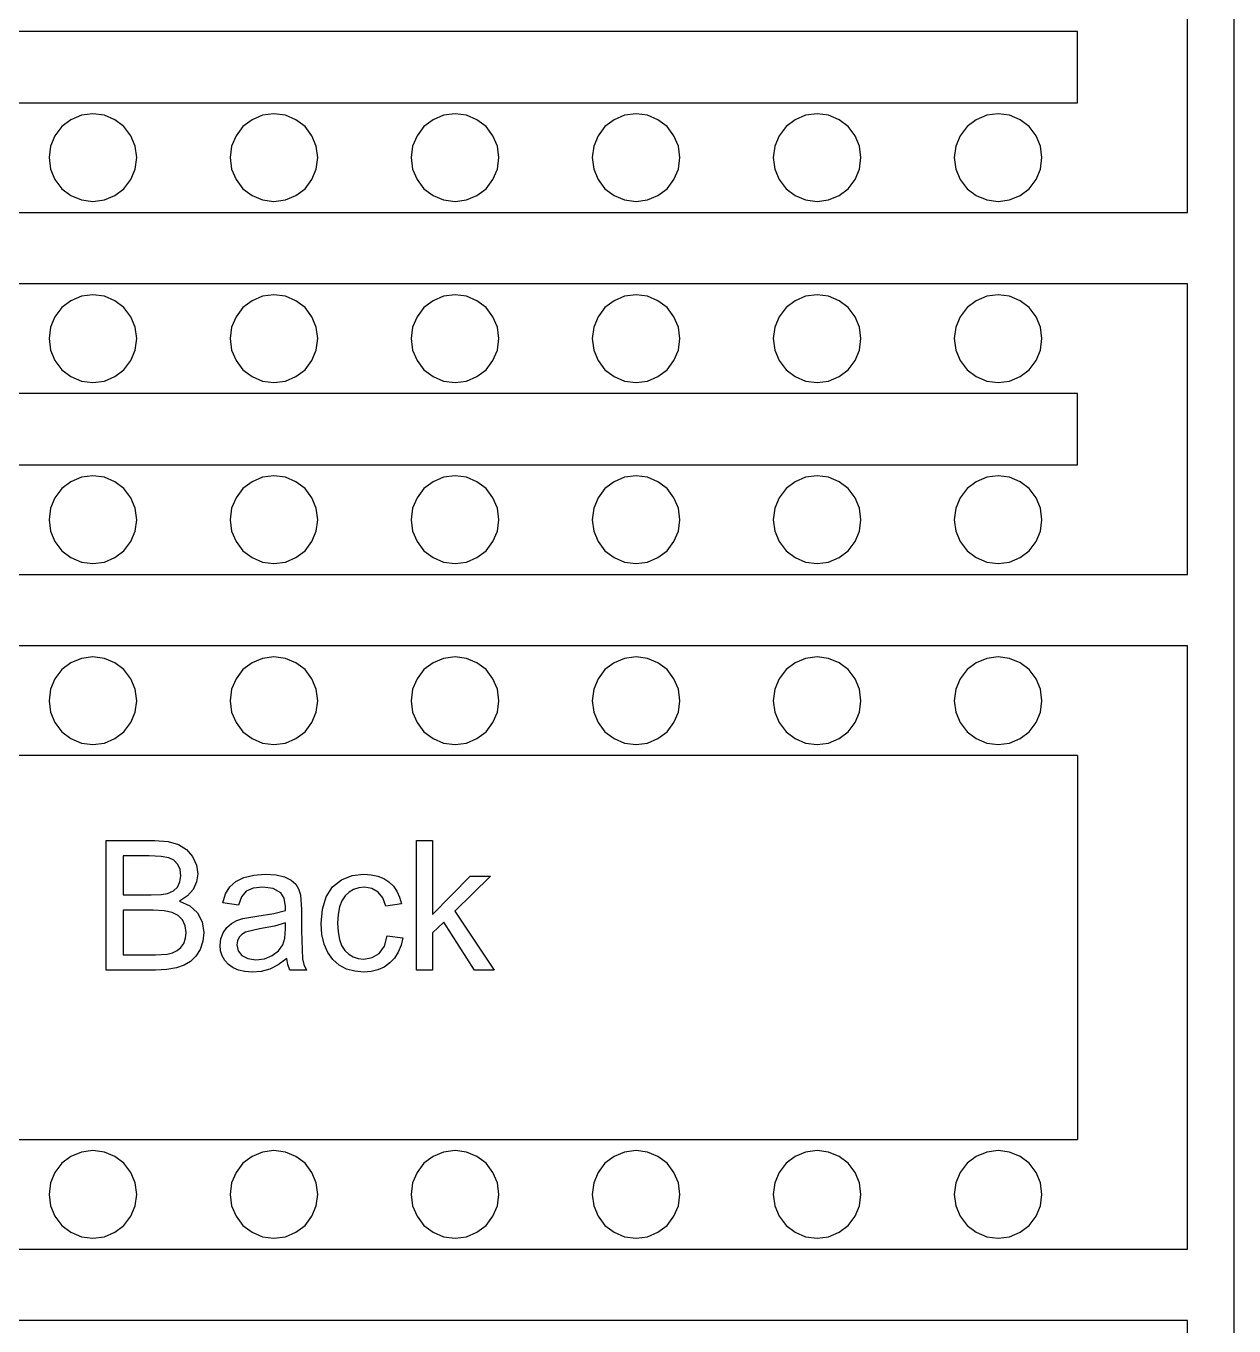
# Model space of a CAD drawing. Header units: metres. Extents: x 20 to 460, y 20 to 440.
# Drawn here: x 349.9 to 460, y 195.5 to 314 of the extents above; entities that cross this region are included whole.
import ezdxf

# ---------------------------------------------------------------- set-up
doc = ezdxf.new("R2010")
doc.units = ezdxf.units.M

msp = doc.modelspace()

# ---------------------------------------------------------------- linework, layer by layer
at = {"layer": 'Back#1'}
for p, q in [((357.21, 227.95, 0.06), (357.21, 239.75, 0.06)), ((357.21, 239.75, 0.06), (361.63, 239.75, 0.06)), ((361.63, 239.75, 0.06), (362.85, 239.66, 0.06)), ((362.85, 239.66, 0.06), (363.8, 239.39, 0.06)), ((363.8, 239.39, 0.06), (364.53, 238.93, 0.06)), ((385.5, 227.95, 0.06), (385.5, 239.75, 0.06)), ((385.5, 239.75, 0.06), (386.95, 239.75, 0.06)), ((386.95, 239.75, 0.06), (386.95, 233.02, 0.06)), ((361.13, 238.35, 0.06), (358.77, 238.35, 0.06)), ((358.77, 238.35, 0.06), (358.77, 234.79, 0.06)), ((362.21, 238.31, 0.06), (361.13, 238.35, 0.06)), ((362.92, 238.19, 0.06), (362.21, 238.31, 0.06)), ((363.38, 237.95, 0.06), (362.92, 238.19, 0.06)), ((364.53, 238.93, 0.06), (365.08, 238.29, 0.06)), ((365.08, 238.29, 0.06), (365.43, 237.52, 0.06)), ((363.73, 237.58, 0.06), (363.38, 237.95, 0.06)), ((363.94, 237.1, 0.06), (363.73, 237.58, 0.06)), ((364.01, 236.54, 0.06), (363.94, 237.1, 0.06)), ((365.43, 237.52, 0.06), (365.55, 236.73, 0.06)), ((363.71, 235.51, 0.06), (363.93, 235.98, 0.06)), ((363.93, 235.98, 0.06), (364.01, 236.54, 0.06)), ((365.44, 235.99, 0.06), (365.13, 235.3, 0.06)), ((365.55, 236.73, 0.06), (365.44, 235.99, 0.06)), ((368.47, 235.52, 0.06), (369.02, 236.02, 0.06)), ((369.02, 236.02, 0.06), (369.75, 236.39, 0.06)), ((369.75, 236.39, 0.06), (370.66, 236.61, 0.06)), ((370.66, 236.61, 0.06), (371.69, 236.69, 0.06)), ((371.69, 236.69, 0.06), (372.69, 236.62, 0.06)), ((372.69, 236.62, 0.06), (373.47, 236.43, 0.06)), ((373.47, 236.43, 0.06), (374.07, 236.14, 0.06)), ((374.07, 236.14, 0.06), (374.48, 235.78, 0.06)), ((377.84, 235.52, 0.06), (378.66, 236.17, 0.06)), ((378.66, 236.17, 0.06), (379.64, 236.56, 0.06)), ((379.64, 236.56, 0.06), (380.7, 236.69, 0.06)), ((380.7, 236.69, 0.06), (381.36, 236.64, 0.06)), ((381.36, 236.64, 0.06), (381.97, 236.51, 0.06)), ((381.97, 236.51, 0.06), (382.5, 236.29, 0.06)), ((382.5, 236.29, 0.06), (382.98, 235.98, 0.06)), ((382.98, 235.98, 0.06), (383.38, 235.59, 0.06)), ((386.95, 233.02, 0.06), (390.37, 236.49, 0.06)), ((392.25, 236.49, 0.06), (388.98, 233.32, 0.06)), ((390.37, 236.49, 0.06), (392.25, 236.49, 0.06)), ((358.77, 234.79, 0.06), (361.32, 234.79, 0.06)), ((361.32, 234.79, 0.06), (362.21, 234.82, 0.06)), ((362.21, 234.82, 0.06), (362.81, 234.93, 0.06)), ((362.81, 234.93, 0.06), (363.33, 235.16, 0.06)), ((363.33, 235.16, 0.06), (363.71, 235.51, 0.06)), ((364.62, 234.7, 0.06), (363.9, 234.22, 0.06)), ((365.13, 235.3, 0.06), (364.62, 234.7, 0.06)), ((367.84, 234.06, 0.06), (368.09, 234.88, 0.06)), ((368.09, 234.88, 0.06), (368.47, 235.52, 0.06)), ((369.55, 234.63, 0.06), (369.26, 233.86, 0.06)), ((369.98, 235.13, 0.06), (369.55, 234.63, 0.06)), ((370.6, 235.4, 0.06), (369.98, 235.13, 0.06)), ((371.48, 235.49, 0.06), (370.6, 235.4, 0.06)), ((372.44, 235.37, 0.06), (371.48, 235.49, 0.06)), ((373.13, 235, 0.06), (372.44, 235.37, 0.06)), ((373.44, 234.5, 0.06), (373.13, 235, 0.06)), ((374.48, 235.78, 0.06), (374.75, 235.34, 0.06)), ((374.75, 235.34, 0.06), (374.93, 234.8, 0.06)), ((374.93, 234.8, 0.06), (375, 233.46, 0.06)), ((377.26, 234.61, 0.06), (377.84, 235.52, 0.06)), ((378.98, 234.71, 0.06), (378.68, 234.26, 0.06)), ((379.35, 235.06, 0.06), (378.98, 234.71, 0.06)), ((379.76, 235.3, 0.06), (379.35, 235.06, 0.06)), ((380.23, 235.45, 0.06), (379.76, 235.3, 0.06)), ((380.76, 235.5, 0.06), (380.23, 235.45, 0.06)), ((381.43, 235.39, 0.06), (380.76, 235.5, 0.06)), ((381.99, 235.06, 0.06), (381.43, 235.39, 0.06)), ((382.43, 234.52, 0.06), (381.99, 235.06, 0.06)), ((383.38, 235.59, 0.06), (383.7, 235.13, 0.06)), ((383.7, 235.13, 0.06), (383.95, 234.59, 0.06)), ((363.9, 234.22, 0.06), (364.84, 233.8, 0.06)), ((364.84, 233.8, 0.06), (365.54, 233.15, 0.06)), ((369.26, 233.86, 0.06), (367.84, 234.06, 0.06)), ((373.55, 233.75, 0.06), (373.44, 234.5, 0.06)), ((373.54, 233.37, 0.06), (373.55, 233.75, 0.06)), ((375, 233.46, 0.06), (375, 231.53, 0.06)), ((376.8, 232.19, 0.06), (376.92, 233.49, 0.06)), ((376.92, 233.49, 0.06), (377.26, 234.61, 0.06)), ((378.46, 233.7, 0.06), (378.34, 233.02, 0.06)), ((378.68, 234.26, 0.06), (378.46, 233.7, 0.06)), ((382.7, 233.77, 0.06), (382.43, 234.52, 0.06)), ((384.11, 233.98, 0.06), (382.7, 233.77, 0.06)), ((383.95, 234.59, 0.06), (384.11, 233.98, 0.06)), ((361.5, 233.4, 0.06), (358.77, 233.4, 0.06)), ((358.77, 233.4, 0.06), (358.77, 229.34, 0.06)), ((362.49, 233.35, 0.06), (361.5, 233.4, 0.06)), ((363.22, 233.2, 0.06), (362.49, 233.35, 0.06)), ((363.76, 232.93, 0.06), (363.22, 233.2, 0.06)), ((364.16, 232.51, 0.06), (363.76, 232.93, 0.06)), ((364.41, 231.98, 0.06), (364.16, 232.51, 0.06)), ((365.54, 233.15, 0.06), (365.97, 232.33, 0.06)), ((365.97, 232.33, 0.06), (366.12, 231.37, 0.06)), ((368.62, 232.18, 0.06), (369.12, 232.46, 0.06)), ((369.12, 232.46, 0.06), (369.67, 232.66, 0.06)), ((369.67, 232.66, 0.06), (370.95, 232.87, 0.06)), ((370.95, 232.87, 0.06), (372.48, 233.1, 0.06)), ((372.48, 233.1, 0.06), (373.54, 233.37, 0.06)), ((378.34, 233.02, 0.06), (378.29, 232.23, 0.06)), ((387.97, 232.32, 0.06), (386.95, 231.34, 0.06)), ((390.79, 227.95, 0.06), (387.97, 232.32, 0.06)), ((388.98, 233.32, 0.06), (392.58, 227.95, 0.06)), ((364.5, 231.37, 0.06), (364.41, 231.98, 0.06)), ((364.44, 230.84, 0.06), (364.5, 231.37, 0.06)), ((366.12, 231.37, 0.06), (366.03, 230.57, 0.06)), ((367.66, 230.8, 0.06), (367.88, 231.35, 0.06)), ((367.88, 231.35, 0.06), (368.21, 231.82, 0.06)), ((368.21, 231.82, 0.06), (368.62, 232.18, 0.06)), ((369.58, 231.2, 0.06), (369.34, 230.93, 0.06)), ((369.91, 231.4, 0.06), (369.58, 231.2, 0.06)), ((371.17, 231.69, 0.06), (369.91, 231.4, 0.06)), ((372.55, 231.94, 0.06), (371.17, 231.69, 0.06)), ((373.54, 232.24, 0.06), (372.55, 231.94, 0.06)), ((373.48, 230.86, 0.06), (373.54, 231.71, 0.06)), ((373.54, 231.71, 0.06), (373.54, 232.24, 0.06)), ((375, 231.53, 0.06), (375.09, 228.97, 0.06)), ((376.87, 231.18, 0.06), (376.8, 232.19, 0.06)), ((377.07, 230.3, 0.06), (376.87, 231.18, 0.06)), ((378.29, 232.23, 0.06), (378.34, 231.43, 0.06)), ((378.34, 231.43, 0.06), (378.46, 230.74, 0.06)), ((382.57, 230.13, 0.06), (382.82, 231.08, 0.06)), ((382.82, 231.08, 0.06), (384.25, 230.89, 0.06)), ((386.95, 231.34, 0.06), (386.95, 227.95, 0.06)), ((363.67, 229.72, 0.06), (364, 229.99, 0.06)), ((364, 229.99, 0.06), (364.27, 230.37, 0.06)), ((364.27, 230.37, 0.06), (364.44, 230.84, 0.06)), ((366.03, 230.57, 0.06), (365.77, 229.83, 0.06)), ((367.59, 230.2, 0.06), (367.66, 230.8, 0.06)), ((367.64, 229.69, 0.06), (367.59, 230.2, 0.06)), ((369.19, 230.6, 0.06), (369.13, 230.24, 0.06)), ((369.13, 230.24, 0.06), (369.24, 229.71, 0.06)), ((369.34, 230.93, 0.06), (369.19, 230.6, 0.06)), ((372.91, 229.69, 0.06), (373.3, 230.26, 0.06)), ((373.3, 230.26, 0.06), (373.48, 230.86, 0.06)), ((377.4, 229.54, 0.06), (377.07, 230.3, 0.06)), ((378.46, 230.74, 0.06), (378.66, 230.18, 0.06)), ((378.66, 230.18, 0.06), (378.95, 229.73, 0.06)), ((382.1, 229.47, 0.06), (382.57, 230.13, 0.06)), ((384.09, 230.2, 0.06), (383.83, 229.58, 0.06)), ((384.25, 230.89, 0.06), (384.09, 230.2, 0.06)), ((358.77, 229.34, 0.06), (361.71, 229.34, 0.06)), ((361.71, 229.34, 0.06), (362.77, 229.4, 0.06)), ((362.77, 229.4, 0.06), (363.26, 229.52, 0.06)), ((363.26, 229.52, 0.06), (363.67, 229.72, 0.06)), ((364.9, 228.73, 0.06), (364.32, 228.39, 0.06)), ((365.38, 229.2, 0.06), (364.9, 228.73, 0.06)), ((365.77, 229.83, 0.06), (365.38, 229.2, 0.06)), ((367.78, 229.23, 0.06), (367.64, 229.69, 0.06)), ((368.02, 228.81, 0.06), (367.78, 229.23, 0.06)), ((368.35, 228.44, 0.06), (368.02, 228.81, 0.06)), ((369.24, 229.71, 0.06), (369.57, 229.28, 0.06)), ((369.57, 229.28, 0.06), (370.11, 228.99, 0.06)), ((370.11, 228.99, 0.06), (370.86, 228.89, 0.06)), ((370.86, 228.89, 0.06), (371.65, 228.98, 0.06)), ((371.65, 228.98, 0.06), (372.35, 229.26, 0.06)), ((372.35, 229.26, 0.06), (372.91, 229.69, 0.06)), ((373.66, 229, 0.06), (372.87, 228.42, 0.06)), ((373.76, 228.44, 0.06), (373.66, 229, 0.06)), ((375.09, 228.97, 0.06), (375.23, 228.45, 0.06)), ((377.87, 228.9, 0.06), (377.4, 229.54, 0.06)), ((378.45, 228.4, 0.06), (377.87, 228.9, 0.06)), ((378.95, 229.73, 0.06), (379.31, 229.38, 0.06)), ((379.31, 229.38, 0.06), (379.71, 229.14, 0.06)), ((379.71, 229.14, 0.06), (380.17, 228.99, 0.06)), ((380.17, 228.99, 0.06), (380.68, 228.95, 0.06)), ((380.68, 228.95, 0.06), (381.46, 229.08, 0.06)), ((381.46, 229.08, 0.06), (382.1, 229.47, 0.06)), ((383.49, 229.04, 0.06), (383.05, 228.59, 0.06)), ((383.83, 229.58, 0.06), (383.49, 229.04, 0.06)), ((361.71, 227.95, 0.06), (357.21, 227.95, 0.06)), ((362.75, 228, 0.06), (361.71, 227.95, 0.06)), ((363.61, 228.14, 0.06), (362.75, 228, 0.06)), ((364.32, 228.39, 0.06), (363.61, 228.14, 0.06)), ((368.77, 228.14, 0.06), (368.35, 228.44, 0.06)), ((369.27, 227.93, 0.06), (368.77, 228.14, 0.06)), ((369.85, 227.8, 0.06), (369.27, 227.93, 0.06)), ((370.51, 227.75, 0.06), (369.85, 227.8, 0.06)), ((371.34, 227.82, 0.06), (370.51, 227.75, 0.06)), ((372.11, 228.04, 0.06), (371.34, 227.82, 0.06)), ((372.87, 228.42, 0.06), (372.11, 228.04, 0.06)), ((373.95, 227.95, 0.06), (373.76, 228.44, 0.06)), ((375.46, 227.95, 0.06), (373.95, 227.95, 0.06)), ((375.23, 228.45, 0.06), (375.46, 227.95, 0.06)), ((379.11, 228.04, 0.06), (378.45, 228.4, 0.06)), ((379.86, 227.83, 0.06), (379.11, 228.04, 0.06)), ((380.69, 227.75, 0.06), (379.86, 227.83, 0.06)), ((381.36, 227.81, 0.06), (380.69, 227.75, 0.06)), ((381.98, 227.96, 0.06), (381.36, 227.81, 0.06)), ((382.55, 228.22, 0.06), (381.98, 227.96, 0.06)), ((383.05, 228.59, 0.06), (382.55, 228.22, 0.06)), ((386.95, 227.95, 0.06), (385.5, 227.95, 0.06)), ((392.58, 227.95, 0.06), (390.79, 227.95, 0.06))]:
    msp.add_line(p, q, dxfattribs=at)
at = {"layer": 'Layer0'}
for p, q in [((460, 440), (460, 20)), ((455.75, 307), (455.75, 323.5)), ((445.75, 313.5), (264.25, 313.5)), ((445.75, 307), (445.75, 313.5)), ((264.25, 307), (445.75, 307)), ((455.75, 297), (455.75, 307)), ((354.96, 305.86), (354, 305.46)), ((356, 306), (354.96, 305.86)), ((357.04, 305.86), (356, 306)), ((358, 305.46), (357.04, 305.86)), ((371.46, 305.86), (370.5, 305.46)), ((372.5, 306), (371.46, 305.86)), ((373.54, 305.86), (372.5, 306)), ((374.5, 305.46), (373.54, 305.86)), ((387.96, 305.86), (387, 305.46)), ((389, 306), (387.96, 305.86)), ((390.04, 305.86), (389, 306)), ((391, 305.46), (390.04, 305.86)), ((404.46, 305.86), (403.5, 305.46)), ((405.5, 306), (404.46, 305.86)), ((406.54, 305.86), (405.5, 306)), ((407.5, 305.46), (406.54, 305.86)), ((420.96, 305.86), (420, 305.46)), ((422, 306), (420.96, 305.86)), ((423.04, 305.86), (422, 306)), ((424, 305.46), (423.04, 305.86)), ((437.46, 305.86), (436.5, 305.46)), ((438.5, 306), (437.46, 305.86)), ((439.54, 305.86), (438.5, 306)), ((440.5, 305.46), (439.54, 305.86)), ((353.17, 304.83), (352.54, 304)), ((354, 305.46), (353.17, 304.83)), ((358.83, 304.83), (358, 305.46)), ((359.46, 304), (358.83, 304.83)), ((369.67, 304.83), (369.04, 304)), ((370.5, 305.46), (369.67, 304.83)), ((375.33, 304.83), (374.5, 305.46)), ((375.96, 304), (375.33, 304.83)), ((386.17, 304.83), (385.54, 304)), ((387, 305.46), (386.17, 304.83)), ((391.83, 304.83), (391, 305.46)), ((392.46, 304), (391.83, 304.83)), ((402.67, 304.83), (402.04, 304)), ((403.5, 305.46), (402.67, 304.83)), ((408.33, 304.83), (407.5, 305.46)), ((408.96, 304), (408.33, 304.83)), ((419.17, 304.83), (418.54, 304)), ((420, 305.46), (419.17, 304.83)), ((424.83, 304.83), (424, 305.46)), ((425.46, 304), (424.83, 304.83)), ((435.67, 304.83), (435.04, 304)), ((436.5, 305.46), (435.67, 304.83)), ((441.33, 304.83), (440.5, 305.46)), ((441.96, 304), (441.33, 304.83)), ((352.54, 304), (352.14, 303.04)), ((359.86, 303.04), (359.46, 304)), ((369.04, 304), (368.64, 303.04)), ((376.36, 303.04), (375.96, 304)), ((385.54, 304), (385.14, 303.04)), ((392.86, 303.04), (392.46, 304)), ((402.04, 304), (401.64, 303.04)), ((409.36, 303.04), (408.96, 304)), ((418.54, 304), (418.14, 303.04)), ((425.86, 303.04), (425.46, 304)), ((435.04, 304), (434.64, 303.04)), ((442.36, 303.04), (441.96, 304)), ((352.14, 303.04), (352, 302)), ((360, 302), (359.86, 303.04)), ((368.64, 303.04), (368.5, 302)), ((376.5, 302), (376.36, 303.04)), ((385.14, 303.04), (385, 302)), ((393, 302), (392.86, 303.04)), ((401.64, 303.04), (401.5, 302)), ((409.5, 302), (409.36, 303.04)), ((418.14, 303.04), (418, 302)), ((426, 302), (425.86, 303.04)), ((434.64, 303.04), (434.5, 302)), ((442.5, 302), (442.36, 303.04)), ((352, 302), (352.14, 300.96)), ((359.86, 300.96), (360, 302)), ((368.5, 302), (368.64, 300.96)), ((376.36, 300.96), (376.5, 302)), ((385, 302), (385.14, 300.96)), ((392.86, 300.96), (393, 302)), ((401.5, 302), (401.64, 300.96)), ((409.36, 300.96), (409.5, 302)), ((418, 302), (418.14, 300.96)), ((425.86, 300.96), (426, 302)), ((434.5, 302), (434.64, 300.96)), ((442.36, 300.96), (442.5, 302)), ((352.14, 300.96), (352.54, 300)), ((352.54, 300), (353.17, 299.17)), ((358.83, 299.17), (359.46, 300)), ((359.46, 300), (359.86, 300.96)), ((368.64, 300.96), (369.04, 300)), ((369.04, 300), (369.67, 299.17)), ((375.33, 299.17), (375.96, 300)), ((375.96, 300), (376.36, 300.96)), ((385.14, 300.96), (385.54, 300)), ((385.54, 300), (386.17, 299.17)), ((391.83, 299.17), (392.46, 300)), ((392.46, 300), (392.86, 300.96)), ((401.64, 300.96), (402.04, 300)), ((402.04, 300), (402.67, 299.17)), ((408.33, 299.17), (408.96, 300)), ((408.96, 300), (409.36, 300.96)), ((418.14, 300.96), (418.54, 300)), ((418.54, 300), (419.17, 299.17)), ((424.83, 299.17), (425.46, 300)), ((425.46, 300), (425.86, 300.96)), ((434.64, 300.96), (435.04, 300)), ((435.04, 300), (435.67, 299.17)), ((441.33, 299.17), (441.96, 300)), ((441.96, 300), (442.36, 300.96)), ((353.17, 299.17), (354, 298.54)), ((358, 298.54), (358.83, 299.17)), ((369.67, 299.17), (370.5, 298.54)), ((374.5, 298.54), (375.33, 299.17)), ((386.17, 299.17), (387, 298.54)), ((391, 298.54), (391.83, 299.17)), ((402.67, 299.17), (403.5, 298.54)), ((407.5, 298.54), (408.33, 299.17)), ((419.17, 299.17), (420, 298.54)), ((424, 298.54), (424.83, 299.17)), ((435.67, 299.17), (436.5, 298.54)), ((440.5, 298.54), (441.33, 299.17)), ((354, 298.54), (354.96, 298.14)), ((354.96, 298.14), (356, 298)), ((356, 298), (357.04, 298.14)), ((357.04, 298.14), (358, 298.54)), ((370.5, 298.54), (371.46, 298.14)), ((371.46, 298.14), (372.5, 298)), ((372.5, 298), (373.54, 298.14)), ((373.54, 298.14), (374.5, 298.54)), ((387, 298.54), (387.96, 298.14)), ((387.96, 298.14), (389, 298)), ((389, 298), (390.04, 298.14)), ((390.04, 298.14), (391, 298.54)), ((403.5, 298.54), (404.46, 298.14)), ((404.46, 298.14), (405.5, 298)), ((405.5, 298), (406.54, 298.14)), ((406.54, 298.14), (407.5, 298.54)), ((420, 298.54), (420.96, 298.14)), ((420.96, 298.14), (422, 298)), ((422, 298), (423.04, 298.14)), ((423.04, 298.14), (424, 298.54)), ((436.5, 298.54), (437.46, 298.14)), ((437.46, 298.14), (438.5, 298)), ((438.5, 298), (439.54, 298.14)), ((439.54, 298.14), (440.5, 298.54)), ((264.25, 297), (455.75, 297)), ((455.75, 290.5), (264.25, 290.5)), ((455.75, 274), (455.75, 290.5)), ((354.96, 289.36), (354, 288.96)), ((356, 289.5), (354.96, 289.36)), ((357.04, 289.36), (356, 289.5)), ((358, 288.96), (357.04, 289.36)), ((371.46, 289.36), (370.5, 288.96)), ((372.5, 289.5), (371.46, 289.36)), ((373.54, 289.36), (372.5, 289.5)), ((374.5, 288.96), (373.54, 289.36)), ((387.96, 289.36), (387, 288.96)), ((389, 289.5), (387.96, 289.36)), ((390.04, 289.36), (389, 289.5)), ((391, 288.96), (390.04, 289.36)), ((404.46, 289.36), (403.5, 288.96)), ((405.5, 289.5), (404.46, 289.36)), ((406.54, 289.36), (405.5, 289.5)), ((407.5, 288.96), (406.54, 289.36)), ((420.96, 289.36), (420, 288.96)), ((422, 289.5), (420.96, 289.36)), ((423.04, 289.36), (422, 289.5)), ((424, 288.96), (423.04, 289.36)), ((437.46, 289.36), (436.5, 288.96)), ((438.5, 289.5), (437.46, 289.36)), ((439.54, 289.36), (438.5, 289.5)), ((440.5, 288.96), (439.54, 289.36)), ((353.17, 288.33), (352.54, 287.5)), ((354, 288.96), (353.17, 288.33)), ((358.83, 288.33), (358, 288.96)), ((359.46, 287.5), (358.83, 288.33)), ((369.67, 288.33), (369.04, 287.5)), ((370.5, 288.96), (369.67, 288.33)), ((375.33, 288.33), (374.5, 288.96)), ((375.96, 287.5), (375.33, 288.33)), ((386.17, 288.33), (385.54, 287.5)), ((387, 288.96), (386.17, 288.33)), ((391.83, 288.33), (391, 288.96)), ((392.46, 287.5), (391.83, 288.33)), ((402.67, 288.33), (402.04, 287.5)), ((403.5, 288.96), (402.67, 288.33)), ((408.33, 288.33), (407.5, 288.96)), ((408.96, 287.5), (408.33, 288.33)), ((419.17, 288.33), (418.54, 287.5)), ((420, 288.96), (419.17, 288.33)), ((424.83, 288.33), (424, 288.96)), ((425.46, 287.5), (424.83, 288.33)), ((435.67, 288.33), (435.04, 287.5)), ((436.5, 288.96), (435.67, 288.33)), ((441.33, 288.33), (440.5, 288.96)), ((441.96, 287.5), (441.33, 288.33)), ((352.54, 287.5), (352.14, 286.54)), ((359.86, 286.54), (359.46, 287.5)), ((369.04, 287.5), (368.64, 286.54)), ((376.36, 286.54), (375.96, 287.5)), ((385.54, 287.5), (385.14, 286.54)), ((392.86, 286.54), (392.46, 287.5)), ((402.04, 287.5), (401.64, 286.54)), ((409.36, 286.54), (408.96, 287.5)), ((418.54, 287.5), (418.14, 286.54)), ((425.86, 286.54), (425.46, 287.5)), ((435.04, 287.5), (434.64, 286.54)), ((442.36, 286.54), (441.96, 287.5)), ((352.14, 286.54), (352, 285.5)), ((360, 285.5), (359.86, 286.54)), ((368.64, 286.54), (368.5, 285.5)), ((376.5, 285.5), (376.36, 286.54)), ((385.14, 286.54), (385, 285.5)), ((393, 285.5), (392.86, 286.54)), ((401.64, 286.54), (401.5, 285.5)), ((409.5, 285.5), (409.36, 286.54)), ((418.14, 286.54), (418, 285.5)), ((426, 285.5), (425.86, 286.54)), ((434.64, 286.54), (434.5, 285.5)), ((442.5, 285.5), (442.36, 286.54)), ((352, 285.5), (352.14, 284.46)), ((352.14, 284.46), (352.54, 283.5)), ((359.46, 283.5), (359.86, 284.46)), ((359.86, 284.46), (360, 285.5)), ((368.5, 285.5), (368.64, 284.46)), ((368.64, 284.46), (369.04, 283.5)), ((375.96, 283.5), (376.36, 284.46)), ((376.36, 284.46), (376.5, 285.5)), ((385, 285.5), (385.14, 284.46)), ((385.14, 284.46), (385.54, 283.5)), ((392.46, 283.5), (392.86, 284.46)), ((392.86, 284.46), (393, 285.5)), ((401.5, 285.5), (401.64, 284.46)), ((401.64, 284.46), (402.04, 283.5)), ((408.96, 283.5), (409.36, 284.46)), ((409.36, 284.46), (409.5, 285.5)), ((418, 285.5), (418.14, 284.46)), ((418.14, 284.46), (418.54, 283.5)), ((425.46, 283.5), (425.86, 284.46)), ((425.86, 284.46), (426, 285.5)), ((434.5, 285.5), (434.64, 284.46)), ((434.64, 284.46), (435.04, 283.5)), ((441.96, 283.5), (442.36, 284.46)), ((442.36, 284.46), (442.5, 285.5)), ((352.54, 283.5), (353.17, 282.67)), ((358.83, 282.67), (359.46, 283.5)), ((369.04, 283.5), (369.67, 282.67)), ((375.33, 282.67), (375.96, 283.5)), ((385.54, 283.5), (386.17, 282.67)), ((391.83, 282.67), (392.46, 283.5)), ((402.04, 283.5), (402.67, 282.67)), ((408.33, 282.67), (408.96, 283.5)), ((418.54, 283.5), (419.17, 282.67)), ((424.83, 282.67), (425.46, 283.5)), ((435.04, 283.5), (435.67, 282.67)), ((441.33, 282.67), (441.96, 283.5)), ((353.17, 282.67), (354, 282.04)), ((354, 282.04), (354.96, 281.64)), ((357.04, 281.64), (358, 282.04)), ((358, 282.04), (358.83, 282.67)), ((369.67, 282.67), (370.5, 282.04)), ((370.5, 282.04), (371.46, 281.64)), ((373.54, 281.64), (374.5, 282.04)), ((374.5, 282.04), (375.33, 282.67)), ((386.17, 282.67), (387, 282.04)), ((387, 282.04), (387.96, 281.64)), ((390.04, 281.64), (391, 282.04)), ((391, 282.04), (391.83, 282.67)), ((402.67, 282.67), (403.5, 282.04)), ((403.5, 282.04), (404.46, 281.64)), ((406.54, 281.64), (407.5, 282.04)), ((407.5, 282.04), (408.33, 282.67)), ((419.17, 282.67), (420, 282.04)), ((420, 282.04), (420.96, 281.64)), ((423.04, 281.64), (424, 282.04)), ((424, 282.04), (424.83, 282.67)), ((435.67, 282.67), (436.5, 282.04)), ((436.5, 282.04), (437.46, 281.64)), ((439.54, 281.64), (440.5, 282.04)), ((440.5, 282.04), (441.33, 282.67)), ((354.96, 281.64), (356, 281.5)), ((356, 281.5), (357.04, 281.64)), ((371.46, 281.64), (372.5, 281.5)), ((372.5, 281.5), (373.54, 281.64)), ((387.96, 281.64), (389, 281.5)), ((389, 281.5), (390.04, 281.64)), ((404.46, 281.64), (405.5, 281.5)), ((405.5, 281.5), (406.54, 281.64)), ((420.96, 281.64), (422, 281.5)), ((422, 281.5), (423.04, 281.64)), ((437.46, 281.64), (438.5, 281.5)), ((438.5, 281.5), (439.54, 281.64)), ((445.75, 280.5), (264.25, 280.5)), ((445.75, 274), (445.75, 280.5)), ((264.25, 274), (445.75, 274)), ((455.75, 264), (455.75, 274)), ((354.96, 272.86), (354, 272.46)), ((356, 273), (354.96, 272.86)), ((357.04, 272.86), (356, 273)), ((358, 272.46), (357.04, 272.86)), ((371.46, 272.86), (370.5, 272.46)), ((372.5, 273), (371.46, 272.86)), ((373.54, 272.86), (372.5, 273)), ((374.5, 272.46), (373.54, 272.86)), ((387.96, 272.86), (387, 272.46)), ((389, 273), (387.96, 272.86)), ((390.04, 272.86), (389, 273)), ((391, 272.46), (390.04, 272.86)), ((404.46, 272.86), (403.5, 272.46)), ((405.5, 273), (404.46, 272.86)), ((406.54, 272.86), (405.5, 273)), ((407.5, 272.46), (406.54, 272.86)), ((420.96, 272.86), (420, 272.46)), ((422, 273), (420.96, 272.86)), ((423.04, 272.86), (422, 273)), ((424, 272.46), (423.04, 272.86)), ((437.46, 272.86), (436.5, 272.46)), ((438.5, 273), (437.46, 272.86)), ((439.54, 272.86), (438.5, 273)), ((440.5, 272.46), (439.54, 272.86)), ((353.17, 271.83), (352.54, 271)), ((354, 272.46), (353.17, 271.83)), ((358.83, 271.83), (358, 272.46)), ((359.46, 271), (358.83, 271.83)), ((369.67, 271.83), (369.04, 271)), ((370.5, 272.46), (369.67, 271.83)), ((375.33, 271.83), (374.5, 272.46)), ((375.96, 271), (375.33, 271.83)), ((386.17, 271.83), (385.54, 271)), ((387, 272.46), (386.17, 271.83)), ((391.83, 271.83), (391, 272.46)), ((392.46, 271), (391.83, 271.83)), ((402.67, 271.83), (402.04, 271)), ((403.5, 272.46), (402.67, 271.83)), ((408.33, 271.83), (407.5, 272.46)), ((408.96, 271), (408.33, 271.83)), ((419.17, 271.83), (418.54, 271)), ((420, 272.46), (419.17, 271.83)), ((424.83, 271.83), (424, 272.46)), ((425.46, 271), (424.83, 271.83)), ((435.67, 271.83), (435.04, 271)), ((436.5, 272.46), (435.67, 271.83)), ((441.33, 271.83), (440.5, 272.46)), ((441.96, 271), (441.33, 271.83)), ((352.54, 271), (352.14, 270.04)), ((359.86, 270.04), (359.46, 271)), ((369.04, 271), (368.64, 270.04)), ((376.36, 270.04), (375.96, 271)), ((385.54, 271), (385.14, 270.04)), ((392.86, 270.04), (392.46, 271)), ((402.04, 271), (401.64, 270.04)), ((409.36, 270.04), (408.96, 271)), ((418.54, 271), (418.14, 270.04)), ((425.86, 270.04), (425.46, 271)), ((435.04, 271), (434.64, 270.04)), ((442.36, 270.04), (441.96, 271)), ((352.14, 270.04), (352, 269)), ((352, 269), (352.14, 267.96)), ((360, 269), (359.86, 270.04)), ((359.86, 267.96), (360, 269)), ((368.64, 270.04), (368.5, 269)), ((368.5, 269), (368.64, 267.96)), ((376.5, 269), (376.36, 270.04)), ((376.36, 267.96), (376.5, 269)), ((385.14, 270.04), (385, 269)), ((385, 269), (385.14, 267.96)), ((393, 269), (392.86, 270.04)), ((392.86, 267.96), (393, 269)), ((401.64, 270.04), (401.5, 269)), ((401.5, 269), (401.64, 267.96)), ((409.5, 269), (409.36, 270.04)), ((409.36, 267.96), (409.5, 269)), ((418.14, 270.04), (418, 269)), ((418, 269), (418.14, 267.96)), ((426, 269), (425.86, 270.04)), ((425.86, 267.96), (426, 269)), ((434.64, 270.04), (434.5, 269)), ((434.5, 269), (434.64, 267.96)), ((442.5, 269), (442.36, 270.04)), ((442.36, 267.96), (442.5, 269)), ((352.14, 267.96), (352.54, 267)), ((359.46, 267), (359.86, 267.96)), ((368.64, 267.96), (369.04, 267)), ((375.96, 267), (376.36, 267.96)), ((385.14, 267.96), (385.54, 267)), ((392.46, 267), (392.86, 267.96)), ((401.64, 267.96), (402.04, 267)), ((408.96, 267), (409.36, 267.96)), ((418.14, 267.96), (418.54, 267)), ((425.46, 267), (425.86, 267.96)), ((434.64, 267.96), (435.04, 267)), ((441.96, 267), (442.36, 267.96)), ((352.54, 267), (353.17, 266.17)), ((358.83, 266.17), (359.46, 267)), ((369.04, 267), (369.67, 266.17)), ((375.33, 266.17), (375.96, 267)), ((385.54, 267), (386.17, 266.17)), ((391.83, 266.17), (392.46, 267)), ((402.04, 267), (402.67, 266.17)), ((408.33, 266.17), (408.96, 267)), ((418.54, 267), (419.17, 266.17)), ((424.83, 266.17), (425.46, 267)), ((435.04, 267), (435.67, 266.17)), ((441.33, 266.17), (441.96, 267)), ((353.17, 266.17), (354, 265.54)), ((354, 265.54), (354.96, 265.14)), ((357.04, 265.14), (358, 265.54)), ((358, 265.54), (358.83, 266.17)), ((369.67, 266.17), (370.5, 265.54)), ((370.5, 265.54), (371.46, 265.14)), ((373.54, 265.14), (374.5, 265.54)), ((374.5, 265.54), (375.33, 266.17)), ((386.17, 266.17), (387, 265.54)), ((387, 265.54), (387.96, 265.14)), ((390.04, 265.14), (391, 265.54)), ((391, 265.54), (391.83, 266.17)), ((402.67, 266.17), (403.5, 265.54)), ((403.5, 265.54), (404.46, 265.14)), ((406.54, 265.14), (407.5, 265.54)), ((407.5, 265.54), (408.33, 266.17)), ((419.17, 266.17), (420, 265.54)), ((420, 265.54), (420.96, 265.14)), ((423.04, 265.14), (424, 265.54)), ((424, 265.54), (424.83, 266.17)), ((435.67, 266.17), (436.5, 265.54)), ((436.5, 265.54), (437.46, 265.14)), ((439.54, 265.14), (440.5, 265.54)), ((440.5, 265.54), (441.33, 266.17)), ((354.96, 265.14), (356, 265)), ((356, 265), (357.04, 265.14)), ((371.46, 265.14), (372.5, 265)), ((372.5, 265), (373.54, 265.14)), ((387.96, 265.14), (389, 265)), ((389, 265), (390.04, 265.14)), ((404.46, 265.14), (405.5, 265)), ((405.5, 265), (406.54, 265.14)), ((420.96, 265.14), (422, 265)), ((422, 265), (423.04, 265.14)), ((437.46, 265.14), (438.5, 265)), ((438.5, 265), (439.54, 265.14)), ((264.25, 264), (455.75, 264)), ((455.75, 257.5), (264.25, 257.5)), ((455.75, 212.5), (455.75, 257.5)), ((354, 255.96), (353.17, 255.33)), ((354.96, 256.36), (354, 255.96)), ((356, 256.5), (354.96, 256.36)), ((357.04, 256.36), (356, 256.5)), ((358, 255.96), (357.04, 256.36)), ((358.83, 255.33), (358, 255.96)), ((370.5, 255.96), (369.67, 255.33)), ((371.46, 256.36), (370.5, 255.96)), ((372.5, 256.5), (371.46, 256.36)), ((373.54, 256.36), (372.5, 256.5)), ((374.5, 255.96), (373.54, 256.36)), ((375.33, 255.33), (374.5, 255.96)), ((387, 255.96), (386.17, 255.33)), ((387.96, 256.36), (387, 255.96)), ((389, 256.5), (387.96, 256.36)), ((390.04, 256.36), (389, 256.5)), ((391, 255.96), (390.04, 256.36)), ((391.83, 255.33), (391, 255.96)), ((403.5, 255.96), (402.67, 255.33)), ((404.46, 256.36), (403.5, 255.96)), ((405.5, 256.5), (404.46, 256.36)), ((406.54, 256.36), (405.5, 256.5)), ((407.5, 255.96), (406.54, 256.36)), ((408.33, 255.33), (407.5, 255.96)), ((420, 255.96), (419.17, 255.33)), ((420.96, 256.36), (420, 255.96)), ((422, 256.5), (420.96, 256.36)), ((423.04, 256.36), (422, 256.5)), ((424, 255.96), (423.04, 256.36)), ((424.83, 255.33), (424, 255.96)), ((436.5, 255.96), (435.67, 255.33)), ((437.46, 256.36), (436.5, 255.96)), ((438.5, 256.5), (437.46, 256.36)), ((439.54, 256.36), (438.5, 256.5)), ((440.5, 255.96), (439.54, 256.36)), ((441.33, 255.33), (440.5, 255.96)), ((353.17, 255.33), (352.54, 254.5)), ((359.46, 254.5), (358.83, 255.33)), ((369.67, 255.33), (369.04, 254.5)), ((375.96, 254.5), (375.33, 255.33)), ((386.17, 255.33), (385.54, 254.5)), ((392.46, 254.5), (391.83, 255.33)), ((402.67, 255.33), (402.04, 254.5)), ((408.96, 254.5), (408.33, 255.33)), ((419.17, 255.33), (418.54, 254.5)), ((425.46, 254.5), (424.83, 255.33)), ((435.67, 255.33), (435.04, 254.5)), ((441.96, 254.5), (441.33, 255.33)), ((352.54, 254.5), (352.14, 253.54)), ((359.86, 253.54), (359.46, 254.5)), ((369.04, 254.5), (368.64, 253.54)), ((376.36, 253.54), (375.96, 254.5)), ((385.54, 254.5), (385.14, 253.54)), ((392.86, 253.54), (392.46, 254.5)), ((402.04, 254.5), (401.64, 253.54)), ((409.36, 253.54), (408.96, 254.5)), ((418.54, 254.5), (418.14, 253.54)), ((425.86, 253.54), (425.46, 254.5)), ((435.04, 254.5), (434.64, 253.54)), ((442.36, 253.54), (441.96, 254.5)), ((352.14, 253.54), (352, 252.5)), ((352, 252.5), (352.14, 251.46)), ((360, 252.5), (359.86, 253.54)), ((359.86, 251.46), (360, 252.5)), ((368.64, 253.54), (368.5, 252.5)), ((368.5, 252.5), (368.64, 251.46)), ((376.5, 252.5), (376.36, 253.54)), ((376.36, 251.46), (376.5, 252.5)), ((385.14, 253.54), (385, 252.5)), ((385, 252.5), (385.14, 251.46)), ((393, 252.5), (392.86, 253.54)), ((392.86, 251.46), (393, 252.5)), ((401.64, 253.54), (401.5, 252.5)), ((401.5, 252.5), (401.64, 251.46)), ((409.5, 252.5), (409.36, 253.54)), ((409.36, 251.46), (409.5, 252.5)), ((418.14, 253.54), (418, 252.5)), ((418, 252.5), (418.14, 251.46)), ((426, 252.5), (425.86, 253.54)), ((425.86, 251.46), (426, 252.5)), ((434.64, 253.54), (434.5, 252.5)), ((434.5, 252.5), (434.64, 251.46)), ((442.5, 252.5), (442.36, 253.54)), ((442.36, 251.46), (442.5, 252.5)), ((352.14, 251.46), (352.54, 250.5)), ((359.46, 250.5), (359.86, 251.46)), ((368.64, 251.46), (369.04, 250.5)), ((375.96, 250.5), (376.36, 251.46)), ((385.14, 251.46), (385.54, 250.5)), ((392.46, 250.5), (392.86, 251.46)), ((401.64, 251.46), (402.04, 250.5)), ((408.96, 250.5), (409.36, 251.46)), ((418.14, 251.46), (418.54, 250.5)), ((425.46, 250.5), (425.86, 251.46)), ((434.64, 251.46), (435.04, 250.5)), ((441.96, 250.5), (442.36, 251.46)), ((352.54, 250.5), (353.17, 249.67)), ((358.83, 249.67), (359.46, 250.5)), ((369.04, 250.5), (369.67, 249.67)), ((375.33, 249.67), (375.96, 250.5)), ((385.54, 250.5), (386.17, 249.67)), ((391.83, 249.67), (392.46, 250.5)), ((402.04, 250.5), (402.67, 249.67)), ((408.33, 249.67), (408.96, 250.5)), ((418.54, 250.5), (419.17, 249.67)), ((424.83, 249.67), (425.46, 250.5)), ((435.04, 250.5), (435.67, 249.67)), ((441.33, 249.67), (441.96, 250.5)), ((353.17, 249.67), (354, 249.04)), ((354, 249.04), (354.96, 248.64)), ((357.04, 248.64), (358, 249.04)), ((358, 249.04), (358.83, 249.67)), ((369.67, 249.67), (370.5, 249.04)), ((370.5, 249.04), (371.46, 248.64)), ((373.54, 248.64), (374.5, 249.04)), ((374.5, 249.04), (375.33, 249.67)), ((386.17, 249.67), (387, 249.04)), ((387, 249.04), (387.96, 248.64)), ((390.04, 248.64), (391, 249.04)), ((391, 249.04), (391.83, 249.67)), ((402.67, 249.67), (403.5, 249.04)), ((403.5, 249.04), (404.46, 248.64)), ((406.54, 248.64), (407.5, 249.04)), ((407.5, 249.04), (408.33, 249.67)), ((419.17, 249.67), (420, 249.04)), ((420, 249.04), (420.96, 248.64)), ((423.04, 248.64), (424, 249.04)), ((424, 249.04), (424.83, 249.67)), ((435.67, 249.67), (436.5, 249.04)), ((436.5, 249.04), (437.46, 248.64)), ((439.54, 248.64), (440.5, 249.04)), ((440.5, 249.04), (441.33, 249.67)), ((354.96, 248.64), (356, 248.5)), ((356, 248.5), (357.04, 248.64)), ((371.46, 248.64), (372.5, 248.5)), ((372.5, 248.5), (373.54, 248.64)), ((387.96, 248.64), (389, 248.5)), ((389, 248.5), (390.04, 248.64)), ((404.46, 248.64), (405.5, 248.5)), ((405.5, 248.5), (406.54, 248.64)), ((420.96, 248.64), (422, 248.5)), ((422, 248.5), (423.04, 248.64)), ((437.46, 248.64), (438.5, 248.5)), ((438.5, 248.5), (439.54, 248.64)), ((445.75, 247.5), (264.25, 247.5)), ((445.75, 247.5), (445.75, 212.5)), ((264.25, 212.5), (445.75, 212.5)), ((455.75, 202.5), (455.75, 212.5)), ((354, 210.96), (353.17, 210.33)), ((354.96, 211.36), (354, 210.96)), ((356, 211.5), (354.96, 211.36)), ((357.04, 211.36), (356, 211.5)), ((358, 210.96), (357.04, 211.36)), ((358.83, 210.33), (358, 210.96)), ((370.5, 210.96), (369.67, 210.33)), ((371.46, 211.36), (370.5, 210.96)), ((372.5, 211.5), (371.46, 211.36)), ((373.54, 211.36), (372.5, 211.5)), ((374.5, 210.96), (373.54, 211.36)), ((375.33, 210.33), (374.5, 210.96)), ((387, 210.96), (386.17, 210.33)), ((387.96, 211.36), (387, 210.96)), ((389, 211.5), (387.96, 211.36)), ((390.04, 211.36), (389, 211.5)), ((391, 210.96), (390.04, 211.36)), ((391.83, 210.33), (391, 210.96)), ((403.5, 210.96), (402.67, 210.33)), ((404.46, 211.36), (403.5, 210.96)), ((405.5, 211.5), (404.46, 211.36)), ((406.54, 211.36), (405.5, 211.5)), ((407.5, 210.96), (406.54, 211.36)), ((408.33, 210.33), (407.5, 210.96)), ((420, 210.96), (419.17, 210.33)), ((420.96, 211.36), (420, 210.96)), ((422, 211.5), (420.96, 211.36)), ((423.04, 211.36), (422, 211.5)), ((424, 210.96), (423.04, 211.36)), ((424.83, 210.33), (424, 210.96)), ((436.5, 210.96), (435.67, 210.33)), ((437.46, 211.36), (436.5, 210.96)), ((438.5, 211.5), (437.46, 211.36)), ((439.54, 211.36), (438.5, 211.5)), ((440.5, 210.96), (439.54, 211.36)), ((441.33, 210.33), (440.5, 210.96)), ((353.17, 210.33), (352.54, 209.5)), ((359.46, 209.5), (358.83, 210.33)), ((369.67, 210.33), (369.04, 209.5)), ((375.96, 209.5), (375.33, 210.33)), ((386.17, 210.33), (385.54, 209.5)), ((392.46, 209.5), (391.83, 210.33)), ((402.67, 210.33), (402.04, 209.5)), ((408.96, 209.5), (408.33, 210.33)), ((419.17, 210.33), (418.54, 209.5)), ((425.46, 209.5), (424.83, 210.33)), ((435.67, 210.33), (435.04, 209.5)), ((441.96, 209.5), (441.33, 210.33)), ((352.54, 209.5), (352.14, 208.54)), ((359.86, 208.54), (359.46, 209.5)), ((369.04, 209.5), (368.64, 208.54)), ((376.36, 208.54), (375.96, 209.5)), ((385.54, 209.5), (385.14, 208.54)), ((392.86, 208.54), (392.46, 209.5)), ((402.04, 209.5), (401.64, 208.54)), ((409.36, 208.54), (408.96, 209.5)), ((418.54, 209.5), (418.14, 208.54)), ((425.86, 208.54), (425.46, 209.5)), ((435.04, 209.5), (434.64, 208.54)), ((442.36, 208.54), (441.96, 209.5)), ((352.14, 208.54), (352, 207.5)), ((352, 207.5), (352.14, 206.46)), ((360, 207.5), (359.86, 208.54)), ((359.86, 206.46), (360, 207.5)), ((368.64, 208.54), (368.5, 207.5)), ((368.5, 207.5), (368.64, 206.46)), ((376.5, 207.5), (376.36, 208.54)), ((376.36, 206.46), (376.5, 207.5)), ((385.14, 208.54), (385, 207.5)), ((385, 207.5), (385.14, 206.46)), ((393, 207.5), (392.86, 208.54)), ((392.86, 206.46), (393, 207.5)), ((401.64, 208.54), (401.5, 207.5)), ((401.5, 207.5), (401.64, 206.46)), ((409.5, 207.5), (409.36, 208.54)), ((409.36, 206.46), (409.5, 207.5)), ((418.14, 208.54), (418, 207.5)), ((418, 207.5), (418.14, 206.46)), ((426, 207.5), (425.86, 208.54)), ((425.86, 206.46), (426, 207.5)), ((434.64, 208.54), (434.5, 207.5)), ((434.5, 207.5), (434.64, 206.46)), ((442.5, 207.5), (442.36, 208.54)), ((442.36, 206.46), (442.5, 207.5)), ((352.14, 206.46), (352.54, 205.5)), ((359.46, 205.5), (359.86, 206.46)), ((368.64, 206.46), (369.04, 205.5)), ((375.96, 205.5), (376.36, 206.46)), ((385.14, 206.46), (385.54, 205.5)), ((392.46, 205.5), (392.86, 206.46)), ((401.64, 206.46), (402.04, 205.5)), ((408.96, 205.5), (409.36, 206.46)), ((418.14, 206.46), (418.54, 205.5)), ((425.46, 205.5), (425.86, 206.46)), ((434.64, 206.46), (435.04, 205.5)), ((441.96, 205.5), (442.36, 206.46)), ((352.54, 205.5), (353.17, 204.67)), ((358.83, 204.67), (359.46, 205.5)), ((369.04, 205.5), (369.67, 204.67)), ((375.33, 204.67), (375.96, 205.5)), ((385.54, 205.5), (386.17, 204.67)), ((391.83, 204.67), (392.46, 205.5)), ((402.04, 205.5), (402.67, 204.67)), ((408.33, 204.67), (408.96, 205.5)), ((418.54, 205.5), (419.17, 204.67)), ((424.83, 204.67), (425.46, 205.5)), ((435.04, 205.5), (435.67, 204.67)), ((441.33, 204.67), (441.96, 205.5)), ((353.17, 204.67), (354, 204.04)), ((354, 204.04), (354.96, 203.64)), ((357.04, 203.64), (358, 204.04)), ((358, 204.04), (358.83, 204.67)), ((369.67, 204.67), (370.5, 204.04)), ((370.5, 204.04), (371.46, 203.64)), ((373.54, 203.64), (374.5, 204.04)), ((374.5, 204.04), (375.33, 204.67)), ((386.17, 204.67), (387, 204.04)), ((387, 204.04), (387.96, 203.64)), ((390.04, 203.64), (391, 204.04)), ((391, 204.04), (391.83, 204.67)), ((402.67, 204.67), (403.5, 204.04)), ((403.5, 204.04), (404.46, 203.64)), ((406.54, 203.64), (407.5, 204.04)), ((407.5, 204.04), (408.33, 204.67)), ((419.17, 204.67), (420, 204.04)), ((420, 204.04), (420.96, 203.64)), ((423.04, 203.64), (424, 204.04)), ((424, 204.04), (424.83, 204.67)), ((435.67, 204.67), (436.5, 204.04)), ((436.5, 204.04), (437.46, 203.64)), ((439.54, 203.64), (440.5, 204.04)), ((440.5, 204.04), (441.33, 204.67)), ((354.96, 203.64), (356, 203.5)), ((356, 203.5), (357.04, 203.64)), ((371.46, 203.64), (372.5, 203.5)), ((372.5, 203.5), (373.54, 203.64)), ((387.96, 203.64), (389, 203.5)), ((389, 203.5), (390.04, 203.64)), ((404.46, 203.64), (405.5, 203.5)), ((405.5, 203.5), (406.54, 203.64)), ((420.96, 203.64), (422, 203.5)), ((422, 203.5), (423.04, 203.64)), ((437.46, 203.64), (438.5, 203.5)), ((438.5, 203.5), (439.54, 203.64)), ((264.25, 202.5), (455.75, 202.5)), ((455.75, 196), (264.25, 196)), ((455.75, 179.5), (455.75, 196))]:
    msp.add_line(p, q, dxfattribs=at)

doc.saveas('drawing.dxf')
